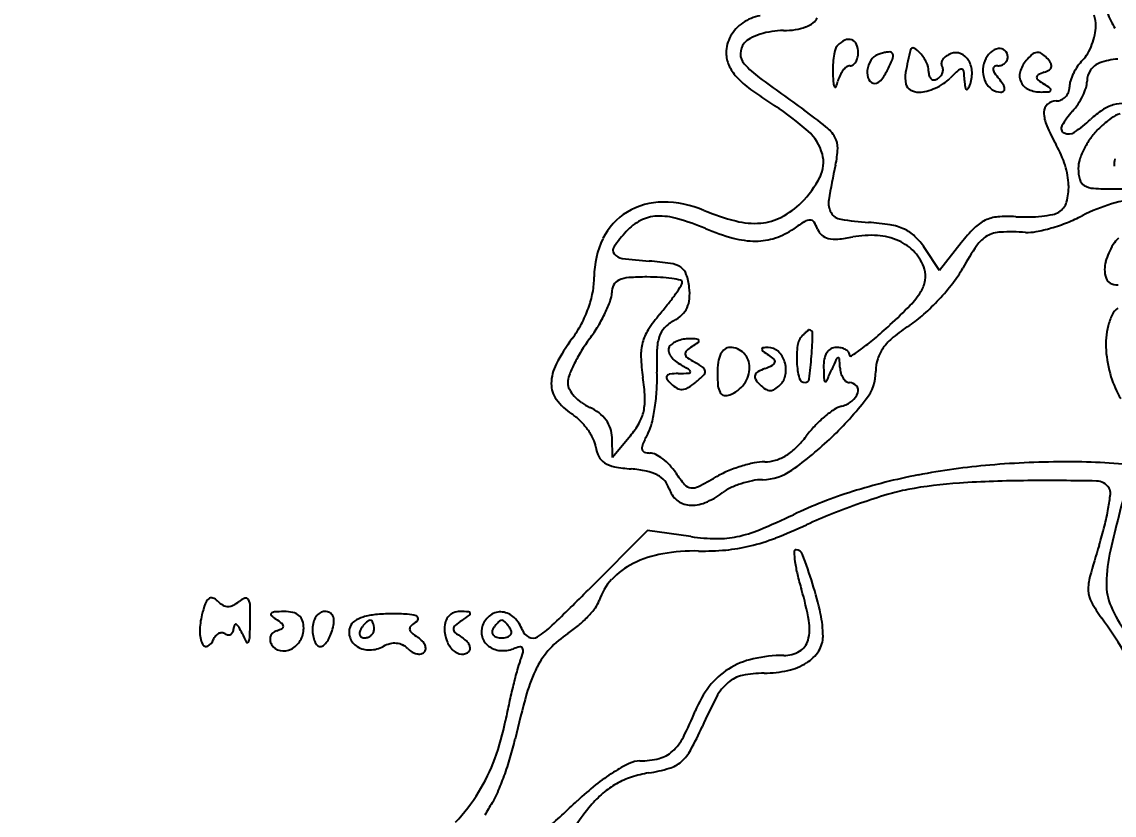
# Model space of a CAD drawing. Header units: millimetres. Extents: x 56222 to 3066687, y -650199 to -121287.
# Drawn here: x 135221.38 to 135229.52, y -182842.8 to -182836.89 of the extents above; entities that cross this region are included whole.
import ezdxf

# ---------------------------------------------------------------- set-up
doc = ezdxf.new("R2010")
doc.units = ezdxf.units.MM
doc.header["$MEASUREMENT"] = 0

msp = doc.modelspace()

# ---------------------------------------------------------------- linework, layer by layer
for p, q in [((135228.2161, -182838.7446), (135228.1048, -182838.5748)), ((135228.3791, -182838.5363), (135228.2161, -182838.7446)), ((135225.9122, -182839.9753), (135225.7778, -182840.1368)), ((135225.7778, -182840.1368), (135225.7756, -182839.9878)), ((135226.0403, -182840.6828), (135225.5997, -182841.1234)), ((135226.3638, -182840.7273), (135226.0403, -182840.6828))]:
    msp.add_line(p, q)
for centre, radius, start, end in [((135226.9322, -182837.1586), 0.3182, 99.58912, 124.68315), ((135227.2262, -182836.8295), 0.0843, 305.71687, 339.00635), ((135229.1145, -182836.9204), 0.2674, 0.00004, 17.66387), ((135230.116, -182836.5788), 0.693, 200.67936, 211.21436), ((135226.9249, -182837.1481), 0.3055, 124.68313, 150.3705), ((135227.0579, -182837.5356), 0.5811, 99.10674, 107.91014), ((135227.0539, -182837.5102), 0.5555, 89.99996, 99.1068), ((135227.0539, -182836.353), 0.6017, 269.99999, 278.49077), ((135227.0882, -182836.5833), 0.3689, 278.49077, 290.74039), ((135227.1317, -182836.698), 0.2462, 290.74046, 305.71685), ((135229.0672, -182836.9204), 0.3147, 347.70145, 359.99997), ((135226.8789, -182837.1219), 0.2525, 150.3705, 179.99995), ((135226.8547, -182837.1276), 0.1222, 140.30987, 179.74662), ((135226.8727, -182837.1425), 0.1456, 117.30206, 140.30984), ((135227.0284, -182837.4441), 0.485, 107.9102, 117.30213), ((135227.586, -182837.1926), 0.1818, 114.05419, 135.00007), ((135227.5395, -182837.0885), 0.0678, 70.34618, 114.05431), ((135227.5417, -182837.0823), 0.0612, 23.67673, 70.34616), ((135228.8962, -182836.8831), 0.4898, 338.87134, 347.70152), ((135226.8484, -182837.1219), 0.222, 179.99997, 204.23972), ((135226.8447, -182837.1276), 0.1122, 179.74663, 221.78982), ((135227.8843, -182837.222), 0.4621, 163.63726, 170.38338), ((135227.5035, -182837.1102), 0.0651, 134.9999, 163.63715), ((135227.4585, -182837.1188), 0.152, 0.00006, 23.67671), ((135227.4517, -182837.1188), 0.1588, 346.29241, 359.99998), ((135227.7934, -182837.232), 0.1049, 109.65384, 148.30327), ((135227.8957, -182837.5184), 0.409, 104.85287, 109.65378), ((135227.8623, -182837.3925), 0.2788, 98.45461, 104.85288), ((135227.8547, -182837.3415), 0.2272, 92.11977, 98.45461), ((135227.847, -182837.1322), 0.0177, 51.19516, 92.1196), ((135227.8355, -182837.1465), 0.036, 340.93652, 51.19538), ((135230.8329, -182837.7799), 2.9144, 166.47869, 169.86692), ((135228.0174, -182837.1029), 0.0186, 63.16055, 166.47869), ((135227.9567, -182837.2229), 0.1532, 40.51926, 63.16057), ((135227.8008, -182837.3562), 0.3583, 27.01311, 40.51925), ((135228.3661, -182837.293), 0.1781, 110.99358, 124.07945), ((135228.3377, -182837.2191), 0.0989, 67.73704, 110.9936), ((135228.3292, -182837.24), 0.1215, 30.63991, 67.73695), ((135228.7151, -182837.2431), 0.1725, 133.8949, 159.00636), ((135228.6749, -182837.2013), 0.1146, 99.79063, 133.89486), ((135228.6653, -182837.1455), 0.0579, 47.40968, 99.7907), ((135228.6596, -182837.1516), 0.0662, 359.99996, 47.40967), ((135229.1482, -182837.4164), 0.3722, 130.77467, 140.30983), ((135228.9511, -182837.1879), 0.0705, 98.06925, 130.77467), ((135228.9487, -182837.1706), 0.0529, 58.61131, 98.06919), ((135228.8796, -182837.2838), 0.1855, 43.09916, 58.61129), ((135229.115, -182837.0064), 0.2384, 314.99995, 329.91084), ((135228.9138, -182836.8899), 0.4709, 329.91084, 338.87146), ((135226.9407, -182837.0803), 0.3232, 204.23962, 222.53166), ((135227.328, -182836.6956), 0.7604, 221.78977, 233.46822), ((135228.1113, -182837.2464), 0.6907, 176.92024, 182.57098), ((135227.9896, -182837.2398), 0.5688, 170.38341, 176.92023), ((135227.5497, -182837.2602), 0.043, 89.99994, 126.3244), ((135227.5497, -182837.1779), 0.0393, 270.00005, 306.14548), ((135227.5283, -182837.1485), 0.0757, 306.1455, 328.29285), ((135227.4987, -182837.1303), 0.1104, 328.29289, 346.29251), ((135227.8599, -182837.2731), 0.1831, 148.30324, 173.78804), ((135227.3077, -182836.9641), 0.5944, 331.79356, 340.93655), ((135227.9938, -182837.2578), 0.1416, 359.99997, 27.01312), ((135228.2649, -182837.2012), 0.0348, 171.15578, 211.71745), ((135228.2898, -182837.2051), 0.0601, 144.15472, 171.15589), ((135228.3226, -182837.2288), 0.1006, 124.07947, 144.1546), ((135228.2761, -182837.2714), 0.1832, 1.72183, 30.63994), ((135228.7503, -182837.2566), 0.2103, 159.00643, 181.6323), ((135228.6522, -182837.2747), 0.0575, 90.00007, 117.86424), ((135228.6522, -182837.1353), 0.0819, 269.99992, 290.08301), ((135228.6549, -182837.1425), 0.0742, 290.08309, 311.69835), ((135228.6595, -182837.1477), 0.0672, 311.69829, 334.557), ((135228.6676, -182837.1516), 0.0583, 334.55709, 0.00001), ((135229.0384, -182837.3253), 0.2294, 140.30982, 164.26239), ((135228.8296, -182837.3306), 0.254, 32.26321, 43.09916), ((135229.0095, -182837.217), 0.0413, 350.75456, 32.26313), ((135229.5118, -182837.4032), 0.3227, 134.99996, 145.46772), ((135229.4613, -182837.3325), 0.145, 110.17657, 145.06267), ((135229.5799, -182837.6552), 0.4888, 94.05361, 110.17658), ((135227.2245, -182836.82), 0.7084, 222.53165, 233.99682), ((135229.4026, -182837.1884), 1.9833, 182.57104, 184.68153), ((135227.7018, -182837.3955), 0.251, 154.66934, 165.35459), ((135227.6494, -182837.3707), 0.1931, 141.66103, 154.66923), ((135227.6053, -182837.3358), 0.1369, 126.32445, 141.66114), ((135227.7987, -182837.2665), 0.1215, 173.78813, 206.57978), ((135227.298, -182836.9588), 0.6055, 322.61717, 331.79357), ((135228.1867, -182837.307), 0.2263, 169.86701, 191.85133), ((135228.2597, -182837.2578), 0.1243, 179.99997, 196.17744), ((135228.1859, -182837.2792), 0.0474, 196.17745, 229.37403), ((135228.1518, -182837.2337), 0.0956, 301.71747, 319.97444), ((135228.1637, -182837.2436), 0.0801, 319.97442, 340.82371), ((135228.1911, -182837.2469), 0.052, 3.8381, 31.71763), ((135228.1759, -182837.2479), 0.0671, 340.82365, 3.83801), ((135229.6782, -182838.6944), 1.9565, 132.44862, 135.00001), ((135228.3778, -182837.2727), 0.0298, 81.38629, 132.44866), ((135228.3796, -182837.2609), 0.0178, 7.09564, 81.38627), ((135227.5477, -182837.3644), 0.8561, 2.48186, 7.09561), ((135228.2192, -182837.2732), 0.2401, 338.11451, 1.72178), ((135228.7214, -182837.2574), 0.1813, 181.63227, 206.91943), ((135228.6336, -182837.2395), 0.0177, 117.86418, 184.66662), ((135228.6773, -182837.2359), 0.0615, 184.66665, 213.97489), ((135229.0976, -182836.9527), 0.5683, 213.97505, 219.69015), ((135228.9227, -182837.2927), 0.1093, 164.26235, 205.9463), ((135228.9599, -182837.3031), 0.0192, 116.58006, 179.99994), ((135229.1465, -182837.6762), 0.4364, 109.99648, 116.58002), ((135228.9374, -182837.1015), 0.1753, 289.99644, 304.03328), ((135229.0161, -182837.2181), 0.0345, 304.03335, 350.75466), ((135229.5609, -182837.4442), 0.386, 153.97038, 162.78042), ((135229.5968, -182837.4617), 0.4259, 145.46773, 153.97042), ((135229.4611, -182837.3323), 0.1447, 145.06263, 180), ((135241.634, -182817.3845), 24.7933, 233.46812, 234.41028), ((135227.476, -182837.3462), 0.0502, 184.68155, 214.52756), ((135227.4396, -182837.3712), 0.00609, 214.52733, 338.16821), ((135227.1224, -182837.2441), 0.3479, 338.16833, 345.35453), ((135227.7347, -182837.2985), 0.0499, 206.57974, 270.00005), ((135227.7347, -182837.2925), 0.0559, 269.99995, 322.61725), ((135228.0287, -182837.3402), 0.0648, 191.85136, 242.21262), ((135228.1755, -182837.2913), 0.0315, 229.37395, 272.30826), ((135228.1746, -182837.2706), 0.0522, 272.30818, 301.71741), ((135227.9985, -182836.9694), 0.4543, 294.21757, 303.00771), ((135228.0825, -182837.0987), 0.3002, 303.00774, 315.00002), ((135228.9971, -182837.3016), 0.5946, 182.48185, 186.97005), ((135228.4351, -182837.3703), 0.0285, 186.97002, 227.82477), ((135228.3008, -182837.3059), 0.1522, 326.51406, 338.11456), ((135228.6902, -182837.2733), 0.1463, 206.91945, 235.57227), ((135228.3281, -182837.5913), 0.4317, 32.7794, 39.69015), ((135228.6302, -182837.3968), 0.0724, 6.8978, 32.77933), ((135228.9245, -182837.2918), 0.1113, 205.94624, 247.14207), ((135228.9654, -182837.3031), 0.0248, 179.9999, 232.83077), ((135229.3606, -182836.7819), 0.6788, 232.83096, 237.64333), ((135228.5941, -182837.9918), 0.7534, 53.57583, 57.6434), ((135229.0781, -182837.3765), 0.1071, 338.43221, 359.99999), ((135229.3426, -182837.3765), 0.1574, 162.78043, 179.99994), ((135228.8592, -182837.235), 0.4726, 334.12007, 342.02787), ((135229.1592, -182837.3323), 0.1571, 342.02793, 359.99998), ((135228.9588, -182834.4332), 3.6588, 233.99681, 237.39329), ((135228.0655, -182837.2702), 0.1438, 242.21259, 269.99999), ((135228.0655, -182837.2021), 0.212, 269.99998, 285.26548), ((135228.0074, -182836.9892), 0.4326, 285.26537, 294.21752), ((135228.4212, -182837.3856), 0.00779, 227.82464, 326.51402), ((135228.6722, -182837.2995), 0.1145, 235.57236, 269.99997), ((135228.6722, -182837.3779), 0.0362, 269.99996, 308.0453), ((135228.6821, -182837.3905), 0.0201, 308.04528, 6.89779), ((135228.9736, -182837.1753), 0.2377, 247.14201, 270.51886), ((135228.9674, -182836.4886), 0.9244, 270.51885, 274.03264), ((135229.0313, -182837.3952), 0.0156, 274.0326, 339.54548), ((135229.0336, -182837.3961), 0.0131, 339.54545, 53.57568), ((135229.0842, -182837.3806), 0.0995, 293.72562, 316.3322), ((135229.0813, -182837.3778), 0.1036, 316.3322, 338.43232), ((135228.7996, -182837.2061), 0.5388, 326.54194, 334.1201), ((135225.9356, -182839.1592), 1.9515, 48.14073, 57.39332), ((135229.0741, -182837.5635), 0.0791, 131.38823, 179.99997), ((135229.0867, -182837.5778), 0.0981, 90.00005, 131.3882), ((135229.0867, -182837.3863), 0.0933, 270.00003, 293.72567), ((135228.8744, -182837.2555), 0.4491, 317.85522, 326.54191), ((135229.5927, -182837.7893), 0.2915, 106.15635, 123.93683), ((135229.596, -182837.8007), 0.3033, 88.80481, 106.15627), ((135225.0545, -182840.5513), 3.6949, 51.19157, 54.41024), ((135229.2531, -182837.5635), 0.2581, 180.00001, 203.04773), ((135229.6587, -182837.9653), 0.6087, 137.85532, 150.52334), ((135228.7318, -182836.9683), 0.891, 303.39531, 313.21186), ((135229.8189, -182838.1253), 0.6966, 123.93681, 133.21183), ((135230.1533, -182838.475), 1.0877, 127.09977, 133.21178), ((135229.6074, -182837.7532), 0.1827, 104.23437, 127.09966), ((135227.001, -182837.9702), 0.355, 15.47218, 48.14077), ((135227.1959, -182837.8888), 0.2781, 29.84845, 51.19155), ((135230.2729, -182837.1296), 1.3663, 203.04777, 209.7545), ((135229.1614, -182837.6842), 0.0374, 150.52337, 245.68105), ((135229.7537, -182838.0497), 0.5041, 133.21188, 143.56345), ((135227.3026, -182837.8276), 0.1551, 357.95356, 29.84841), ((135229.1786, -182837.646), 0.0793, 245.68101, 303.3953), ((135229.8553, -182838.1246), 0.6303, 143.56351, 152.3184), ((135226.7649, -182837.8084), 0.6931, 347.45348, 357.95348), ((135228.4105, -182838.1943), 0.779, 17.58652, 29.75455), ((135229.7938, -182838.0924), 0.5609, 152.31839, 161.45611), ((135227.1148, -182837.9387), 0.2369, 332.92512, 15.47215), ((135229.4681, -182837.9831), 0.2174, 161.45612, 180.00001), ((135229.7332, -182837.9581), 0.2149, 167.53081, 182.1701), ((135232.2169, -182839.0217), 4.8923, 167.45353, 170.53471), ((135228.6081, -182838.1316), 0.5716, 2.2412, 17.58656), ((135229.5697, -182837.9831), 0.319, 179.99995, 194.99277), ((135226.652, -182837.7021), 0.7567, 314.99998, 332.92511), ((135228.8, -182838.1241), 0.3796, 343.27595, 2.24122), ((135229.332, -182838.0468), 0.0729, 194.99279, 239.82536), ((135229.3747, -182837.9734), 0.1578, 239.8254, 266.22813), ((135229.5132, -182835.8722), 2.2636, 266.2282, 269.99998), ((135229.5132, -182836.105), 2.0308, 270.00002, 273.98466), ((135226.1544, -182838.7465), 0.5131, 89.87222, 121.22968), ((135226.1537, -182839.0305), 0.7971, 67.32354, 89.87225), ((135226.7598, -182837.8099), 0.6042, 297.73288, 315.00002), ((135227.5325, -182838.2407), 0.1432, 170.53476, 209.96238), ((135229.0367, -182838.1952), 0.1325, 301.71749, 343.27595), ((135229.8678, -182839.4766), 1.2837, 106.69286, 117.20133), ((135229.7924, -182839.2251), 1.021, 94.21685, 106.69293), ((135226.1338, -182838.7126), 0.4735, 121.22968, 154.15738), ((135226.1209, -182838.6265), 0.2881, 92.09213, 117.27876), ((135226.1282, -182838.8256), 0.4874, 73.8479, 92.09212), ((135225.723, -182840.2248), 1.9441, 67.32351, 73.84797), ((135227.1268, -182836.7017), 1.7268, 247.32347, 255.59705), ((135226.8512, -182837.9837), 0.4079, 274.55616, 297.73295), ((135227.4965, -182838.2615), 0.1016, 209.96245, 260.79828), ((135228.6732, -182838.6125), 0.2695, 94.80557, 115.5544), ((135228.7294, -182839.2812), 0.9405, 86.62315, 94.80564), ((135228.858, -182837.101), 1.2435, 266.62324, 271.17239), ((135228.8607, -182837.2291), 1.1154, 271.17227, 276.10788), ((135228.8784, -182837.3952), 0.9483, 276.10786, 281.06729), ((135229.0341, -182838.1911), 0.1373, 281.06727, 301.71744), ((135228.7215, -182837.2462), 1.2241, 291.46849, 297.20122), ((135226.1618, -182838.7057), 0.3773, 117.27881, 137.85532), ((135227.1221, -182836.8762), 1.685, 247.32348, 254.72398), ((135226.8385, -182837.8243), 0.5678, 255.59704, 274.55617), ((135226.8256, -182837.9973), 0.5306, 288.37497, 305.00846), ((135228.0079, -182839.6853), 1.5302, 121.36177, 125.00845), ((135227.251, -182838.4435), 0.076, 88.99009, 121.36177), ((135227.2517, -182838.4028), 0.0352, 33.48232, 88.9901), ((135227.0581, -182838.5309), 0.2674, 20.99359, 33.48224), ((135227.4157, -182838.3936), 0.1156, 200.99358, 228.40398), ((135227.8269, -182836.2217), 2.1679, 260.79828, 266.30541), ((135227.5738, -182840.1413), 1.7598, 81.03483, 86.30535), ((135227.7836, -182838.8113), 0.4134, 65.57808, 81.03477), ((135227.8383, -182838.6908), 0.281, 45.92607, 65.57811), ((135229.3466, -182839.2935), 1.2286, 135.1728, 141.95258), ((135228.6837, -182838.6346), 0.2939, 115.55437, 135.17275), ((135228.699, -182837.2316), 1.2452, 281.06272, 286.33736), ((135228.6501, -182837.0647), 1.4192, 286.33742, 291.46843), ((135226.2966, -182838.7915), 0.6544, 154.15743, 180.00003), ((135226.8074, -182839.29), 1.248, 137.85525, 144.52833), ((135226.8475, -182837.8815), 0.6429, 254.72398, 269.91783), ((135226.8473, -182838.0626), 0.4618, 269.91785, 288.37498), ((135227.4102, -182838.3999), 0.1073, 228.40389, 257.38854), ((135227.4378, -182838.2765), 0.2337, 257.38851, 275.30339), ((135227.3482, -182837.3118), 1.2025, 275.30344, 280.62526), ((135227.7055, -182839.2161), 0.735, 86.22062, 100.62526), ((135227.7234, -182838.9443), 0.4626, 65.84466, 86.22064), ((135227.6833, -182838.851), 0.5039, 33.23385, 45.92608), ((135228.6877, -182838.6897), 0.2342, 119.68017, 145.81215), ((135228.6802, -182838.6766), 0.2192, 92.30395, 119.68024), ((135228.7485, -182840.3721), 1.916, 86.74957, 92.30388), ((135228.8755, -182838.1344), 0.3253, 266.74961, 281.06271), ((135229.7568, -182838.7077), 0.2917, 135.00001, 147.37806), ((135225.828, -182838.5921), 0.0454, 144.52838, 217.64876), ((135227.763, -182838.8561), 0.3659, 42.53775, 65.84474), ((135230.4132, -182839.8618), 2.3201, 145.81208, 150.66271), ((135229.8962, -182838.7969), 0.4572, 147.37811, 156.21767), ((135225.8618, -182838.566), 0.0881, 217.64884, 262.92162), ((135226.3369, -182834.7402), 3.9433, 262.92164, 265.86167), ((135225.8898, -182840.9191), 2.2517, 81.78752, 85.86174), ((135227.7861, -182838.8348), 0.3345, 17.60883, 42.53776), ((135229.6726, -182838.7351), 0.225, 165.17933, 180.00007), ((135229.8811, -182838.7902), 0.4407, 156.21758, 165.17934), ((135226.1845, -182838.8773), 0.1887, 56.74462, 81.78747), ((135226.2308, -182838.8066), 0.1042, 19.187, 56.74463), ((135227.939, -182838.7863), 0.1741, 350.01253, 17.60885), ((135227.595, -182838.2779), 0.9126, 322.20531, 330.66268), ((135229.6654, -182838.7351), 0.2179, 180.00005, 197.59964), ((135225.0295, -182838.7915), 0.6128, 349.21642, 0), ((135225.8595, -182838.8894), 0.0809, 114.29579, 152.56558), ((135225.9166, -182839.0158), 0.2196, 94.17981, 114.29587), ((135226.0359, -182840.6487), 1.8569, 89.99998, 94.17982), ((135226.0359, -182840.5609), 1.769, 86.73961, 89.99998), ((135226.0846, -182839.706), 0.9128, 81.39015, 86.73969), ((135226.0967, -182839.6263), 0.8322, 76.85365, 81.3902), ((135226.2823, -182838.8316), 0.0161, 359.99998, 76.85377), ((135226.2538, -182838.8316), 0.0445, 327.07392, 0.00004), ((135225.9005, -182838.9215), 0.454, 6.59004, 19.18699), ((135227.8758, -182838.7752), 0.2383, 328.19967, 350.01253), ((135226.9189, -182837.7535), 1.7683, 317.04983, 322.20536), ((135229.5164, -182838.7823), 0.0615, 197.59959, 242.68438), ((135229.5463, -182838.7244), 0.1267, 242.68432, 270.44348), ((135224.8486, -182838.757), 0.7969, 340.36101, 349.21636), ((135225.5983, -182838.9103), 0.1752, 339.88828, 0.00002), ((135225.8997, -182838.9103), 0.1263, 152.56565, 180), ((135224.807, -182837.9069), 1.7613, 322.02402, 324.97207), ((135224.578, -182837.7464), 2.041, 324.97195, 327.07396), ((135225.9262, -182838.9186), 0.4281, 355.23967, 6.59007), ((135227.5723, -182838.587), 0.5954, 315.70891, 328.19962), ((135224.835, -182838.6308), 0.988, 334.29852, 339.88834), ((135224.016, -182837.2894), 2.7648, 319.92121, 322.02414), ((135226.1556, -182838.9377), 0.1979, 335.0304, 355.23971), ((135225.2528, -182836.3242), 3.8358, 312.55505, 315.70887), ((135226.9174, -182837.7522), 1.7702, 311.89597, 317.04988), ((135224.7889, -182838.7357), 0.8602, 331.83353, 340.36093), ((135224.6713, -182838.552), 1.1696, 328.8372, 334.29852), ((135227.0369, -182839.8313), 1.1832, 139.92124, 146.949), ((135226.101, -182838.8669), 0.2852, 298.15494, 313.23767), ((135226.1768, -182838.9476), 0.1745, 313.23768, 335.03033), ((135227.4842, -182838.384), 0.9216, 303.49536, 311.89597), ((135229.892, -182839.2622), 0.4316, 154.05051, 165.91068), ((135229.6247, -182839.1321), 0.1343, 125.75035, 154.05046), ((135224.7551, -182838.7176), 0.8987, 323.58097, 331.8335), ((135224.6189, -182838.5203), 1.2309, 323.58092, 328.83723), ((135226.2969, -182839.2925), 0.1778, 136.76888, 161.93016), ((135226.361, -182839.3528), 0.2659, 118.15492, 136.76893), ((135225.0396, -182836.092), 4.1511, 310.41889, 312.55504), ((135228.804, -182840.3784), 1.4701, 123.49528, 129.33017), ((135230.0281, -182839.2963), 0.5719, 165.91069, 184.05083), ((135226.6698, -182840.1303), 1.4809, 143.58092, 152.28111), ((135226.6849, -182840.0446), 1.3365, 143.58092, 148.39398), ((135226.3234, -182839.3671), 0.3319, 146.94903, 165.04727), ((135226.4703, -182839.3491), 0.3603, 161.93005, 178.0252), ((135226.3494, -182839.4771), 0.225, 89.48117, 101.07505), ((135226.3429, -182840.1952), 0.9431, 86.01809, 89.48124), ((135226.4073, -182839.2697), 0.0154, 19.97476, 86.01805), ((135227.287, -182839.3212), 0.1301, 134.99998, 171.90255), ((135227.9046, -182839.9389), 1.0036, 133.63085, 134.99998), ((135227.6078, -182839.6275), 0.5734, 131.54874, 133.63081), ((135227.8887, -182839.9444), 0.9969, 130.54039, 131.54856), ((135227.2441, -182839.1908), 0.00517, 88.63392, 130.5404), ((135227.2435, -182839.213), 0.0274, 358.79575, 88.63382), ((135224.1927, -182839.1489), 3.0789, 355.64372, 358.7957), ((135226.6016, -182837.9261), 1.7419, 306.33184, 310.41889), ((135228.1489, -182839.5789), 0.4365, 129.33011, 143.74457), ((135226.3443, -182839.3727), 0.3537, 165.04729, 182.42176), ((135226.2377, -182839.3345), 0.0415, 148.28246, 189.55816), ((135226.2685, -182839.3535), 0.0776, 124.02557, 148.28254), ((135226.3378, -182839.4561), 0.2015, 112.1229, 124.02558), ((135226.3522, -182839.4918), 0.24, 101.07512, 112.12281), ((135226.5378, -182839.571), 0.3089, 122.35341, 132.2713), ((135225.952, -182838.6463), 0.7857, 302.35353, 306.30014), ((135226.4094, -182839.2689), 0.0132, 306.30027, 19.97481), ((135226.6769, -182839.4114), 0.102, 127.17374, 154.10779), ((135226.6553, -182839.383), 0.0663, 90.00004, 127.17387), ((135226.6553, -182839.4607), 0.144, 44.20504, 90.00004), ((135226.9007, -182839.3294), 0.00922, 96.54593, 183.48729), ((135226.911, -182839.3288), 0.0196, 183.4873, 234.58368), ((135226.9448, -182839.7139), 0.3962, 90.68461, 96.54606), ((135226.9413, -182839.4234), 0.1057, 47.00723, 90.68465), ((135227.7984, -182839.394), 0.6466, 171.90263, 183.14535), ((135227.4522, -182839.4053), 0.0901, 120.23629, 147.56694), ((135227.4465, -182839.3955), 0.0787, 90.00002, 120.23619), ((135227.4465, -182839.4922), 0.1755, 77.61168, 90.00001), ((135227.4592, -182839.4341), 0.1161, 60.72321, 77.61156), ((135227.4792, -182839.3985), 0.0752, 39.35759, 60.72318), ((135226.854, -182838.2693), 1.3159, 302.42919, 306.3318), ((135228.0209, -182839.485), 0.2776, 143.7446, 162.62837), ((135226.5747, -182839.9768), 1.2071, 148.39398, 153.58891), ((135227.4341, -182839.3266), 1.4444, 182.42177, 188.52851), ((135228.48, -182839.4184), 2.3712, 178.02522, 182.02704), ((135226.2941, -182839.325), 0.0987, 189.55823, 211.16077), ((135226.3447, -182839.2944), 0.1578, 211.16079, 227.89504), ((135226.4057, -182839.2268), 0.2488, 227.895, 239.79311), ((135226.3488, -182839.3631), 0.028, 132.27124, 189.81784), ((135226.3606, -182839.3611), 0.04, 189.8178, 234.68366), ((135226.6951, -182838.8891), 0.6185, 234.68365, 240.76749), ((135226.7688, -182839.4561), 0.2042, 154.1078, 172.01494), ((135226.6509, -182839.465), 0.1501, 359.80548, 44.205), ((135227.4754, -182838.5352), 0.9934, 234.58376, 237.62943), ((135226.7881, -182839.6194), 0.2903, 47.77925, 57.62943), ((135226.9678, -182839.4213), 0.0228, 344.62676, 47.77934), ((135226.8909, -182839.4775), 0.1797, 17.63198, 47.00718), ((135224.1531, -182839.1459), 3.1187, 352.51869, 355.64364), ((135227.6268, -182839.4558), 0.2743, 169.09974, 181.78923), ((135227.4903, -182839.4295), 0.1352, 147.56692, 169.09972), ((135230.76, -182840.9187), 3.6421, 155.44553, 156.74613), ((135227.4662, -182839.4138), 0.0209, 105.05065, 155.44553), ((135227.4628, -182839.4013), 0.00789, 4.86038, 105.05069), ((135226.0466, -182839.5217), 1.4293, 2.2999, 4.86046), ((135227.5117, -182839.3719), 0.0332, 359.99999, 39.35753), ((135227.5545, -182839.3719), 0.00961, 180.00003, 302.42917), ((135228.052, -182839.4947), 0.3103, 162.62831, 180.00005), ((135230.3491, -182839.2736), 0.8937, 184.05087, 197.03485), ((135225.6393, -182839.5888), 0.3167, 152.281, 179.60081), ((135226.4078, -182839.8938), 1.0207, 153.58892, 158.84431), ((135224.412, -182842.6515), 3.7139, 58.47901, 59.79313), ((135226.3464, -182839.4974), 0.0138, 350.42971, 58.47903), ((135226.0362, -182840.0664), 0.7306, 55.01931, 60.76739), ((135226.4355, -182839.4958), 0.0342, 1.95395, 55.01936), ((135226.43, -182839.496), 0.0397, 314.29474, 1.95397), ((135227.1638, -182839.5115), 0.6031, 172.01487, 180.00005), ((135226.5904, -182839.4648), 0.2107, 323.89551, 359.80553), ((135227.0512, -182839.8258), 0.3771, 110.99359, 119.95558), ((135226.7045, -182838.9221), 0.5909, 290.99364, 296.96778), ((135226.9569, -182839.4183), 0.0341, 296.96777, 344.62679), ((135226.8675, -182839.4849), 0.2042, 350.40752, 17.63197), ((135227.7371, -182839.3973), 0.5853, 183.1453, 194.69528), ((135234.567, -182839.239), 7.2179, 181.7892, 182.56521), ((135221.6461, -182837.0023), 6.2776, 335.88641, 336.74607), ((135227.6774, -182839.4562), 0.2029, 182.2999, 194.86875), ((135227.4063, -182839.4947), 0.3355, 322.00658, 359.99998), ((135225.6003, -182839.5814), 0.1549, 158.84433, 179.99997), ((135224.5579, -182839.7579), 1.464, 2.7905, 8.52851), ((135224.7313, -182839.5511), 1.3799, 356.63837, 2.02708), ((135226.2014, -182839.5405), 0.0198, 146.29789, 215.18243), ((135226.2113, -182839.5471), 0.0317, 96.69961, 146.2978), ((135226.4197, -182839.3866), 0.287, 215.18228, 224.99997), ((135226.2782, -182840.1171), 0.6057, 90.89342, 96.69967), ((135226.2218, -182836.4954), 3.0165, 270.89337, 272.42245), ((135226.1304, -182839.2555), 0.4192, 300.49018, 309.69015), ((135226.3488, -182839.4978), 0.0114, 272.42246, 350.42968), ((135225.7606, -182838.8099), 0.9982, 309.69009, 314.29468), ((135227.475, -182839.5115), 0.9142, 180.00006, 185.7202), ((135226.8764, -182839.5356), 0.0358, 162.38782, 212.33328), ((135226.8857, -182839.5386), 0.0456, 119.95563, 162.38798), ((135227.0404, -182839.4318), 0.2299, 212.33334, 224.99998), ((135226.9271, -182839.495), 0.1438, 315.00004, 350.40745), ((135227.2142, -182839.5345), 0.0447, 194.6952, 269.99998), ((135227.2142, -182839.5479), 0.0313, 270.00004, 352.51863), ((135227.3676, -182839.5615), 0.0112, 182.56518, 254.94916), ((135227.3671, -182839.5631), 0.00955, 254.94937, 335.88653), ((135227.6168, -182839.4723), 0.1402, 194.86881, 211.44964), ((135227.5772, -182839.4965), 0.0937, 211.44953, 232.02718), ((135227.5449, -182839.5379), 0.0413, 232.02739, 270.00006), ((135227.5449, -182839.6482), 0.0691, 41.07805, 90.00007), ((135230.2038, -182839.3181), 0.7417, 197.03493, 210.88089), ((135225.5204, -182839.5879), 0.1978, 179.60077, 216.50156), ((135225.5434, -182839.5814), 0.098, 179.99999, 208.52194), ((135225.6943, -182839.4994), 0.2697, 208.5218, 221.9206), ((135224.5735, -182839.5418), 1.5379, 351.67069, 356.63838), ((135226.3496, -182839.4567), 0.1878, 224.99996, 241.13752), ((135226.2945, -182839.5567), 0.0736, 241.1375, 273.62149), ((135226.2929, -182839.5313), 0.099, 273.62146, 300.49018), ((135226.6905, -182839.5901), 0.1258, 185.72022, 210.42287), ((135226.6193, -182839.6319), 0.0432, 210.42286, 259.64905), ((135226.5693, -182839.4494), 0.2368, 290.99365, 323.89553), ((135227.0483, -182839.4239), 0.2411, 224.99996, 237.37367), ((135226.9549, -182839.5698), 0.0679, 237.37375, 269.14227), ((135226.9549, -182839.5724), 0.0653, 269.14219, 301.71872), ((135226.8747, -182839.4426), 0.2179, 301.71878, 314.99996), ((135227.483, -182839.6139), 0.1309, 308.34724, 341.925), ((135227.5567, -182839.6379), 0.0534, 341.92504, 41.07804), ((135225.7162, -182839.4431), 0.4414, 216.50157, 236.76613), ((135225.7467, -182839.4522), 0.3402, 221.92055, 233.98528), ((135225.7595, -182839.4347), 0.3619, 233.98524, 245.50459), ((135225.6156, -182839.7063), 0.405, 347.86178, 2.79048), ((135226.6257, -182839.5965), 0.0792, 259.64906, 290.99371), ((135225.5666, -182838.0578), 2.6698, 313.75997, 322.00655), ((135227.4348, -182839.553), 0.2086, 284.655, 308.3473), ((135225.2509, -182840.1532), 0.4076, 45.40751, 56.76615), ((135225.4599, -182840.0923), 0.3608, 52.69691, 65.50452), ((135225.5173, -182840.017), 0.266, 36.60432, 52.69696), ((135225.7029, -182839.7251), 0.3158, 330.44028, 347.86169), ((135224.7694, -182839.5705), 1.3399, 346.57262, 351.67064), ((135227.8483, -182840.4123), 0.7576, 123.45604, 130.20674), ((135227.5359, -182839.9396), 0.191, 104.65502, 123.45594), ((135225.1646, -182840.2408), 0.5306, 36.08648, 45.40749), ((135225.5441, -182839.997), 0.2326, 19.27773, 36.60434), ((135225.4161, -182839.5624), 0.6455, 320.23524, 330.4402), ((135225.7602, -182839.807), 0.3213, 331.84499, 346.57262), ((135227.8877, -182840.4696), 0.8264, 136.68762, 143.52328), ((135227.932, -182840.5114), 0.8873, 130.20682, 136.68753), ((135225.2053, -182840.211), 0.4801, 26.4008, 36.0865), ((135225.5616, -182839.9909), 0.2141, 0.83907, 19.27776), ((135227.1618, -182840.5571), 1.2684, 151.84502, 155.74993), ((135225.581, -182838.0728), 2.649, 305.40746, 313.76), ((135226.6667, -182839.5669), 0.6921, 314.46539, 323.52325), ((135225.4518, -182840.0887), 0.205, 8.10484, 26.40075), ((135225.8763, -182840.0282), 0.2238, 188.1048, 207.33703), ((135226.0756, -182840.0678), 0.0771, 155.74996, 185.8501), ((135226.8448, -182839.7483), 0.4378, 301.70045, 314.46534), ((135225.7829, -182840.0765), 0.1187, 207.33687, 238.2527), ((135226.0238, -182840.0731), 0.025, 185.85003, 250.73163), ((135226.0584, -182839.9743), 0.1297, 250.73166, 270.00008), ((135226.0584, -182840.197), 0.093, 62.75772, 90.00002), ((135225.9439, -182840.4193), 0.343, 52.44184, 62.75773), ((135225.8912, -182840.4879), 0.4296, 42.96256, 52.4419), ((135226.8907, -182839.8227), 0.3504, 287.3012, 301.70036), ((135225.8336, -182839.9946), 0.215, 238.25267, 259.41718), ((135226.0194, -182839.0001), 1.2267, 259.41711, 265.25131), ((135225.8384, -182841.1789), 0.9596, 78.36934, 85.25124), ((135225.8709, -182840.5068), 0.4572, 33.91686, 42.9626), ((135227.0712, -182841.2707), 1.1186, 107.415, 112.93152), ((135227.0459, -182841.19), 1.034, 101.78031, 107.41502), ((135226.9134, -182840.5546), 0.385, 90.00004, 101.78021), ((135226.9134, -182839.8954), 0.2743, 270.00008, 287.30117), ((135229.0197, -182845.2731), 5.0968, 94.81045, 100.88972), ((135229.1763, -182847.1349), 6.9653, 90.00005, 94.81036), ((135229.1763, -182845.2057), 5.0361, 83.81087, 90.00006), ((135225.9689, -182840.5447), 0.3121, 62.47375, 78.36933), ((135226.0267, -182840.4339), 0.1871, 40.98615, 62.47374), ((135226.0417, -182840.4208), 0.1672, 17.6088, 40.98611), ((135227.1019, -182839.6791), 1.0261, 213.9169, 220.07472), ((135225.214, -182837.9886), 2.6549, 297.0155, 300.14572), ((135226.94, -182840.9607), 0.782, 112.93155, 120.14569), ((135226.9593, -182841.0076), 0.7102, 101.13209, 108.14359), ((135226.9028, -182840.7202), 0.4173, 90.69119, 101.13219), ((135226.8931, -182839.9186), 0.3843, 270.69114, 305.4075), ((135228.8882, -182844.5897), 4.401, 100.88979, 107.44425), ((135228.9403, -182849.4393), 9.1296, 90.40833, 93.61577), ((135229.0208, -182860.7406), 20.4311, 88.97416, 90.40837), ((135229.3846, -182840.4249), 0.1122, 31.71751, 88.97415), ((135226.3743, -182840.3153), 0.1817, 197.60879, 230.36946), ((135226.3705, -182840.2944), 0.0703, 220.07475, 263.69626), ((135226.3739, -182840.2634), 0.1015, 263.69632, 297.01542), ((135226.806, -182840.6771), 0.3458, 115.20887, 127.10241), ((135226.9542, -182840.9919), 0.6937, 108.14358, 115.20889), ((135228.6069, -182843.6946), 3.4627, 107.44431, 115.28962), ((135228.269, -182841.8868), 1.5375, 100.82887, 106.69766), ((135228.5587, -182843.4011), 3.0794, 93.61582, 100.82881), ((135229.421, -182840.4024), 0.0695, 353.96226, 31.71751), ((135247.5713, -182845.0875), 18.5757, 165.11968, 166.74548), ((135226.3639, -182840.3278), 0.1655, 230.36942, 265.50985), ((135226.3713, -182840.2339), 0.2596, 265.5098, 292.2361), ((135226.2542, -182839.9476), 0.5689, 292.2361, 307.10249), ((135229.2123, -182845.0311), 4.8204, 106.69766, 109.20207), ((135227.8384, -182840.235), 1.6608, 350.18637, 353.96228), ((135229.3461, -182845.4153), 5.2272, 109.20198, 111.67225), ((135227.7652, -182840.2224), 1.7351, 345.75251, 350.18642), ((135224.7381, -182835.5061), 5.5938, 292.45755, 295.28965), ((135228.7869, -182844.0083), 3.7131, 111.67223, 114.86431), ((135226.5052, -182839.7814), 0.9676, 282.08468, 292.45752), ((135225.6119, -182837.1572), 3.8379, 291.10924, 294.8643), ((135226.8998, -182840.0026), 2.628, 342.50405, 345.7525), ((135226.5866, -182839.1078), 1.6348, 262.16894, 268.9114), ((135226.5682, -182840.0755), 0.6669, 268.91138, 282.08473), ((135226.5086, -182839.5772), 1.2551, 275.23486, 283.62472), ((135226.4452, -182839.3158), 1.5241, 283.62476, 291.10928), ((135235.915, -182842.8444), 6.8245, 162.50395, 164.52759), ((135226.2886, -182841.6393), 0.7958, 99.81173, 116.53664), ((135226.3953, -182842.2562), 1.4219, 88.98108, 99.81177), ((135226.4536, -182838.9771), 1.8577, 268.98109, 275.23487), ((135227.1473, -182840.8403), 0.0146, 89.99997, 182.27892), ((135227.8863, -182840.8109), 0.7542, 182.27912, 187.77479), ((135227.1473, -182840.8781), 0.0523, 20.20051, 89.99996), ((135222.9657, -182842.4166), 4.508, 17.29181, 20.20044), ((135230.5915, -182841.0879), 1.1313, 166.74545, 179.25763), ((135226.1881, -182841.438), 0.5708, 116.53661, 136.68065), ((135228.1065, -182840.7808), 0.9764, 187.77478, 193.49607), ((135229.1769, -182840.5239), 2.0772, 193.4962, 196.74946), ((135229.677, -182841.1177), 0.352, 164.52759, 182.0201), ((135209.716, -182825.2397), 22.4629, 314.03562, 315.00002), ((135226.0756, -182841.3319), 0.4162, 136.68065, 162.20596), ((135225.2138, -182841.7166), 2.0614, 10.15357, 16.74948), ((135224.656, -182841.8904), 2.7377, 12.40356, 17.29175), ((135229.8914, -182841.0788), 0.4311, 179.25761, 203.2086), ((135222.8292, -182841.2592), 0.0911, 131.16051, 160.52307), ((135222.7891, -182841.2133), 0.0302, 70.07179, 131.16067), ((135222.7652, -182841.2794), 0.1005, 45.00005, 70.07165), ((135222.9721, -182841.0724), 0.1922, 225.00002, 239.79156), ((135223.0792, -182841.3093), 0.1293, 108.10422, 129.69017), ((135223.0458, -182841.2073), 0.022, 28.86731, 108.1042), ((135222.972, -182841.248), 0.1063, 1.81869, 28.86733), ((135225.5115, -182841.1508), 0.1762, 322.91361, 342.20592), ((135229.5162, -182841.1234), 0.191, 182.02005, 208.99184), ((135223.6082, -182841.5347), 0.9175, 160.52311, 165.91067), ((135222.9135, -182841.1732), 0.0756, 239.79161, 269.47966), ((135222.9135, -182841.1655), 0.0833, 269.47978, 297.41056), ((135222.8364, -182841.0167), 0.2509, 297.4106, 309.69015), ((135220.9038, -182841.3136), 2.1755, 358.80609, 1.81876), ((135223.2619, -182841.3265), 0.038, 93.8286, 134.74371), ((135223.3375, -182842.4552), 1.1692, 90.38993, 93.82856), ((135223.3315, -182841.5854), 0.2994, 77.62915, 90.38992), ((135223.635, -182841.3513), 0.0663, 90.00007, 122.07562), ((135223.635, -182841.3644), 0.0794, 62.35355, 90.00002), ((135224.6406, -182841.4135), 0.1275, 89.4987, 111.126), ((135224.6301, -182842.6072), 1.3212, 86.70983, 89.49862), ((135224.7052, -182841.3017), 0.0136, 14.03634, 86.70989), ((135224.9435, -182841.4133), 0.1248, 83.38749, 125.71133), ((135224.9403, -182841.4415), 0.1532, 46.13869, 83.38751), ((135225.0434, -182840.797), 0.763, 316.41662, 322.91359), ((135230.2937, -182840.6926), 1.0799, 208.9919, 216.47619), ((135230.338, -182840.8873), 0.917, 203.20868, 216.82925), ((135223.2192, -182841.4371), 0.5164, 165.91069, 179.47119), ((135217.557, -182841.2439), 5.523, 357.53185, 358.80609), ((135223.2434, -182841.3078), 0.0116, 134.74375, 227.7633), ((135223.4111, -182841.123), 0.2612, 227.76324, 237.64339), ((135222.9688, -182841.8211), 0.5652, 52.20606, 57.64332), ((135223.3727, -182841.3976), 0.1071, 50.15389, 77.62913), ((135223.3856, -182841.3821), 0.087, 18.89557, 50.15384), ((135223.3066, -182841.4092), 0.1706, 359.99997, 18.89558), ((135223.7282, -182841.4162), 0.1854, 164.30679, 180.00005), ((135223.684, -182841.4038), 0.1395, 144.8855, 164.30684), ((135223.6553, -182841.3836), 0.1045, 122.07554, 144.88547), ((135223.6482, -182841.3392), 0.051, 23.83038, 62.35373), ((135223.4027, -182841.3403), 0.3, 345.34502, 356.32502), ((135223.6149, -182841.3539), 0.0874, 356.32504, 23.83032), ((135223.9046, -182841.4303), 0.0875, 123.52129, 159.00634), ((135223.9931, -182841.5639), 0.2477, 107.19021, 123.52138), ((135224.0566, -182841.7691), 0.4625, 95.51609, 107.19019), ((135224.0797, -182841.517), 0.2024, 133.35829, 141.52246), ((135224.0472, -182841.4827), 0.1551, 124.55289, 133.35813), ((135223.9731, -182841.375), 0.0244, 89.99999, 124.55283), ((135223.9731, -182841.3656), 0.015, 42.35173, 90), ((135223.9448, -182841.3914), 0.0533, 23.79674, 42.35178), ((135223.9111, -182841.4062), 0.09, 9.65825, 23.7967), ((135224.1335, -182842.566), 1.2631, 90.00001, 95.51607), ((135224.1335, -182843.5122), 2.2093, 87.00335, 89.99998), ((135224.2347, -182841.5792), 0.2737, 73.05026, 87.00331), ((135224.5008, -182841.6407), 0.3346, 122.83363, 131.96953), ((135224.3079, -182841.339), 0.0226, 6.3119, 73.05021), ((135224.3063, -182841.3392), 0.0242, 302.83357, 6.31177), ((135224.7025, -182841.4123), 0.1756, 162.69841, 179.99996), ((135224.6376, -182841.3921), 0.1077, 137.73627, 162.6985), ((135224.6295, -182841.3847), 0.0967, 111.12596, 137.73627), ((135225.0082, -182841.8849), 0.638, 123.28325, 129.15616), ((135223.8513, -182840.1225), 1.4702, 303.28325, 305.86535), ((135224.7039, -182841.302), 0.0148, 305.86517, 14.03602), ((135224.9711, -182841.4517), 0.172, 125.71129, 159.00638), ((135225.0782, -182841.5244), 0.2185, 134.99999, 142.41171), ((135225.0437, -182841.4899), 0.1697, 127.21466, 134.99999), ((135224.9533, -182841.3709), 0.0203, 89.99988, 127.21455), ((135224.9533, -182841.3709), 0.0203, 52.78545, 90.00012), ((135224.8629, -182841.4899), 0.1697, 45.00001, 52.78534), ((135224.8285, -182841.5244), 0.2185, 37.58829, 45.00001), ((135224.8734, -182841.5111), 0.2497, 20.30065, 46.13873), ((135224.9447, -182840.7031), 0.8993, 310.1663, 316.41664), ((135226.9126, -182841.4124), 0.3356, 344.91534, 10.1536), ((135226.5644, -182841.4707), 0.7837, 0.00006, 12.40347), ((135227.1365, -182843.0267), 2.8464, 30.60793, 36.47625), ((135222.9319, -182841.4344), 0.2291, 179.47118, 204.36546), ((135222.8717, -182841.5105), 0.0673, 116.88144, 142.03706), ((135222.8651, -182841.4976), 0.0529, 87.86777, 116.88152), ((135222.8652, -182841.4963), 0.0515, 58.28252, 87.8678), ((135222.918, -182841.4108), 0.049, 238.28248, 266.97681), ((135222.9096, -182841.4185), 0.0437, 307.05992, 339.64296), ((135222.8548, -182841.3982), 0.1022, 339.64298, 356.92653), ((135222.9952, -182841.4057), 0.0384, 144.81352, 176.92659), ((135222.9712, -182841.3889), 0.0091, 53.37947, 144.81342), ((135222.9363, -182841.4359), 0.0677, 28.59934, 53.37946), ((135222.5191, -182841.6633), 0.5428, 23.25391, 28.59933), ((135223.7492, -182841.1348), 0.796, 203.25397, 208.34581), ((135223.2893, -182841.4924), 0.0632, 131.5228, 159.77551), ((135223.3023, -182841.5071), 0.0828, 108.43499, 131.52286), ((135223.1886, -182841.166), 0.2768, 288.43497, 297.43105), ((135223.2984, -182841.3962), 0.0274, 3.22732, 52.20603), ((135223.3078, -182841.3956), 0.018, 297.43117, 3.22748), ((135223.2962, -182841.4092), 0.1809, 329.28263, 359.99996), ((135223.8417, -182841.4162), 0.299, 180.00005, 189.67407), ((135223.3619, -182841.3296), 0.3422, 336.43727, 345.34503), ((135223.9328, -182841.4412), 0.1177, 159.00639, 200.35861), ((135223.9265, -182841.4488), 0.034, 167.16831, 203.79663), ((135223.9738, -182841.4596), 0.0826, 148.28259, 167.16841), ((135224.125, -182841.5531), 0.2603, 141.52237, 148.28246), ((135223.936, -182841.4142), 0.0665, 313.35831, 336.01165), ((135223.9404, -182841.4162), 0.0616, 336.01159, 359.99997), ((135223.8523, -182841.4162), 0.1497, 0.00004, 9.65829), ((135224.2978, -182841.415), 0.031, 131.96961, 184.19363), ((135224.304, -182841.4145), 0.0372, 184.19374, 230.21546), ((135224.5896, -182841.0716), 0.4835, 230.21551, 237.26594), ((135224.7839, -182841.4123), 0.257, 180.00007, 200.87732), ((135224.6266, -182841.4163), 0.0336, 129.1562, 179.14054), ((135224.6249, -182841.4163), 0.0319, 179.14049, 230.95133), ((135224.9676, -182840.9938), 0.5759, 230.9514, 237.26586), ((135224.9336, -182841.4373), 0.1319, 159.00637, 196.16993), ((135224.9259, -182841.4398), 0.0449, 148.28252, 181.61823), ((135224.9126, -182841.4402), 0.0316, 181.61823, 224.99994), ((135225.1413, -182841.573), 0.2981, 142.41162, 148.28247), ((135224.7653, -182841.573), 0.2981, 31.71753, 37.58838), ((135224.9941, -182841.4402), 0.0316, 315.00006, 358.38177), ((135224.9807, -182841.4398), 0.0449, 358.38177, 31.71748), ((135225.1974, -182841.3912), 0.0958, 200.30066, 244.07065), ((135224.8853, -182840.9284), 0.6399, 301.4574, 314.03562), ((135225.8754, -182842.0898), 0.771, 123.74521, 137.04397), ((135224.9652, -182840.7273), 0.8675, 303.74531, 310.16625), ((135222.7497, -182841.5169), 0.0291, 204.36548, 296.29016), ((135222.7269, -182841.4707), 0.0806, 296.2902, 340.35218), ((135222.8997, -182841.5324), 0.1028, 142.03711, 160.35215), ((135222.9171, -182841.4284), 0.0314, 266.97687, 307.05977), ((135223.0568, -182841.5083), 0.00925, 208.34602, 325.88582), ((135223.0137, -182841.4791), 0.0613, 325.8857, 357.53192), ((135223.2887, -182841.4922), 0.0626, 159.77557, 188.19304), ((135223.3065, -182841.4897), 0.0806, 188.19299, 211.71748), ((135223.3225, -182841.4798), 0.0993, 211.7175, 257.72469), ((135223.3051, -182841.4144), 0.1706, 297.18815, 329.28257), ((135223.7242, -182841.4362), 0.1798, 189.67413, 203.83039), ((135223.6571, -182841.4659), 0.1064, 203.83032, 222.40722), ((135223.5168, -182841.414), 0.1649, 311.17015, 324.88549), ((135223.4538, -182841.3697), 0.2419, 324.88548, 336.43729), ((135223.9421, -182841.4377), 0.1276, 200.35859, 239.30128), ((135223.921, -182841.4512), 0.0281, 203.79661, 245.12354), ((135223.9325, -182841.4265), 0.0554, 245.12355, 269.99993), ((135223.9325, -182841.4089), 0.0729, 270.00001, 291.32834), ((135223.9336, -182841.4118), 0.0698, 291.32847, 313.35821), ((135224.1721, -182841.736), 0.2155, 103.76808, 118.15492), ((135224.1563, -182841.6715), 0.1492, 84.81123, 103.76807), ((135224.1579, -182841.6543), 0.1319, 64.48726, 84.81118), ((135224.2264, -182841.6366), 0.1882, 44.11336, 57.26593), ((135224.2872, -182841.5776), 0.1035, 23.54008, 44.11341), ((135224.7224, -182841.4358), 0.1912, 200.87736, 226.94147), ((135224.5402, -182841.6586), 0.2144, 45.70406, 57.26592), ((135224.611, -182841.5861), 0.113, 27.03471, 45.70405), ((135224.9346, -182841.437), 0.1329, 196.1699, 233.12561), ((135224.9295, -182841.4233), 0.0555, 225.0001, 255.5299), ((135224.9533, -182841.3309), 0.1509, 255.52983, 269.99999), ((135224.9533, -182841.3309), 0.1509, 270.00001, 284.47017), ((135224.9772, -182841.4233), 0.0555, 284.4701, 314.9999), ((135225.1846, -182841.4176), 0.0665, 244.0706, 301.4574), ((135227.1063, -182841.4646), 0.135, 299.678, 344.91531), ((135227.1473, -182841.4707), 0.2008, 327.068, 359.99996), ((135223.3273, -182841.4577), 0.122, 257.72466, 297.1881), ((135223.6007, -182841.5174), 0.03, 222.40724, 269.99999), ((135223.6007, -182841.5099), 0.0375, 270.00009, 311.17019), ((135223.9669, -182841.3959), 0.1762, 239.30135, 271.24408), ((135223.9659, -182841.3506), 0.2215, 271.24414, 298.15491), ((135224.1546, -182841.6612), 0.1396, 44.99997, 64.4873), ((135224.3677, -182841.4481), 0.1618, 224.99996, 239.43359), ((135224.3443, -182841.4878), 0.1157, 239.43368, 257.98712), ((135224.3372, -182841.5209), 0.0819, 257.98714, 280.44029), ((135224.3437, -182841.5562), 0.046, 280.44022, 315.00001), ((135224.3501, -182841.5625), 0.037, 314.99992, 355.60866), ((135224.3261, -182841.5607), 0.0611, 355.6087, 23.54016), ((135224.6639, -182841.4984), 0.1055, 226.94139, 264.27323), ((135224.6603, -182841.5338), 0.0699, 264.27318, 314.99995), ((135224.6888, -182841.5623), 0.0296, 315.00008, 0.5685), ((135224.6571, -182841.5626), 0.0614, 0.56838, 27.03466), ((135224.9568, -182841.4074), 0.1699, 233.12573, 264.93247), ((135224.9614, -182841.3558), 0.2217, 264.93246, 290.99364), ((135225.1308, -182841.7973), 0.2512, 99.8908, 110.99359), ((135225.0911, -182841.5697), 0.0202, 29.88578, 99.89082), ((135224.4443, -182841.401), 0.6936, 338.88715, 344.32717), ((135225.0762, -182841.5783), 0.0374, 344.32708, 29.88559), ((135225.7383, -182841.9621), 0.5837, 137.04392, 153.42913), ((135227.0556, -182842.6421), 1.0291, 90.00005, 102.82297), ((135227.0556, -182841.3756), 0.2374, 270.00005, 299.67796), ((135227.0726, -182841.4223), 0.2898, 302.04737, 327.06802), ((135225.7593, -182841.9088), 0.716, 158.88719, 164.70742), ((135226.9593, -182842.219), 0.5952, 102.82299, 122.14488), ((135226.9895, -182841.2897), 0.4463, 282.51662, 302.0474), ((135229.464, -182842.9217), 4.5567, 164.70742, 166.18999), ((135226.228, -182842.2071), 1.1313, 153.42913, 164.26599), ((135226.9331, -182842.1774), 0.546, 122.14481, 142.46577), ((135226.7944, -182841.9925), 0.2349, 101.74304, 130.80008), ((135226.914, -182842.568), 0.8227, 90.31153, 101.74309), ((135226.905, -182840.9089), 0.8364, 270.31159, 282.51664), ((135230.0168, -182843.0576), 5.1259, 166.19008, 167.6974), ((135227.1097, -182842.313), 0.7686, 142.46567, 158.19269), ((135226.8877, -182842.1005), 0.3777, 130.80012, 151.96144), ((135232.0702, -182843.853), 7.2009, 164.26596, 167.02611), ((135229.4276, -182843.4533), 3.2554, 151.96143, 156.29821), ((135229.9736, -182843.0482), 5.0816, 167.69739, 169.21456), ((135223.2102, -182841.7598), 1.8033, 339.77458, 349.21456), ((135224.2999, -182841.1887), 2.2578, 332.75464, 338.19259), ((135224.2988, -182841.2017), 2.3459, 331.62143, 336.29818), ((135222.8652, -182841.7322), 2.2453, 343.42362, 347.02609), ((135225.978, -182842.0529), 0.3702, 312.0547, 332.75465), ((135226.0686, -182842.1533), 0.2349, 284.26605, 312.05479), ((135226.0882, -182842.1683), 0.3121, 310.93176, 331.62149), ((135223.5972, -182841.9023), 1.3909, 328.3057, 339.77452), ((135222.5462, -182841.6373), 2.5782, 340.17587, 343.42364), ((135226.43, -182843.4961), 1.1995, 116.00651, 122.4412), ((135225.9851, -182842.5841), 0.1848, 90.38259, 116.00659), ((135225.9799, -182841.8043), 0.595, 270.38266, 284.26607), ((135226.1307, -182842.2174), 0.2472, 286.72377, 310.93179), ((135226.6207, -182843.796), 1.5548, 122.44118, 128.47326), ((135226.183, -182843.3218), 0.8434, 99.08505, 108.11294), ((135225.865, -182841.3331), 1.1705, 279.08502, 286.72384), ((135222.823, -182841.7371), 2.2839, 336.88488, 340.17596), ((135227.0363, -182844.319), 2.2228, 128.47328, 133.08772), ((135226.1136, -182843.1124), 0.6227, 119.38147, 130.69758), ((135226.1159, -182843.1165), 0.6275, 108.11292, 119.38148), ((135223.5599, -182841.8793), 1.4347, 317.03321, 328.30565), ((135224.4422, -182842.4282), 0.5234, 327.0571, 336.88486), ((135226.2409, -182843.2604), 0.818, 130.6975, 139.92126), ((135225.8296, -182843.3273), 1.1299, 147.0572, 152.39093), ((135214.9912, -182831.4418), 15.4097, 311.90015, 313.08776), ((135226.624, -182843.5828), 1.3188, 139.92122, 147.71983)]:
    msp.add_arc(centre, radius, start, end)

doc.saveas('drawing.dxf')
